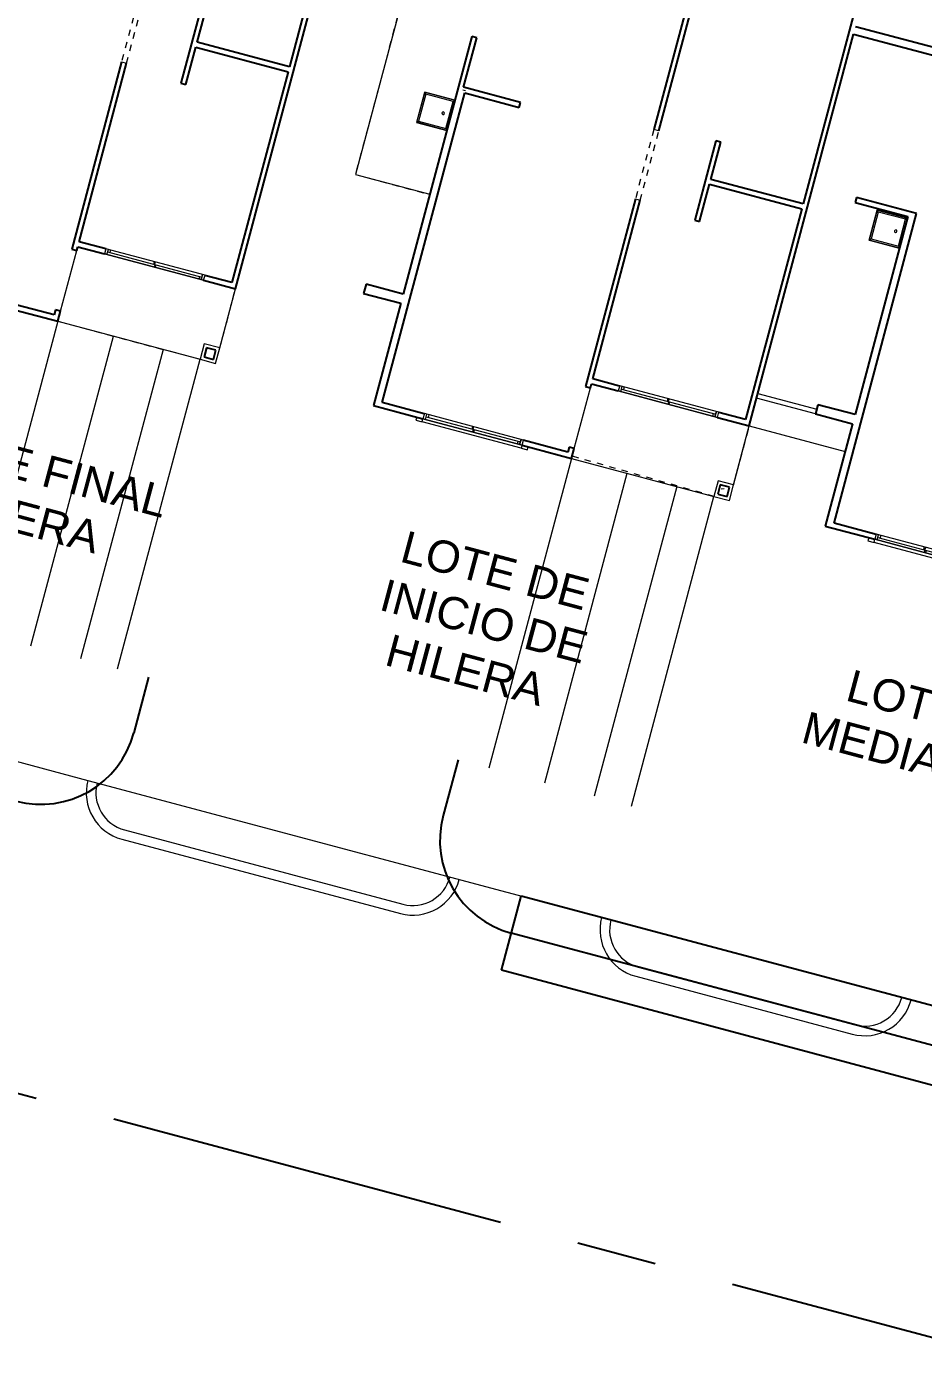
# Model space of a CAD drawing. Header units: metres. Extents: x 689715 to 690980, y 1005284 to 1006835.
# Drawn here: x 690704.75 to 690718.75, y 1005614.81 to 1005635.65 of the extents above; entities that cross this region are included whole.
import ezdxf

# ---------------------------------------------------------------- set-up
doc = ezdxf.new("R2010")
doc.units = ezdxf.units.M
for name, pattern in [('CENTER', [2, 1.25, -0.25, 0.25, -0.25]), ('Dash', [0.006, 0.003, -0.003]), ('Overhead', [0.00396875, 0.00238125, -0.0015875])]:
    doc.linetypes.add(name, pattern=pattern)
for name, color, linetype, lineweight in [('A-AREA', 250, 'Dash', 9), ('A-COLS', 52, 'Continuous', 9), ('A-DETL-GENF', 92, 'Continuous', 9), ('A-DETL-MEDM', 33, 'Continuous', 18), ('A-FLOR', 250, 'Continuous', 9), ('A-GENM', 13, 'Continuous', 9), ('A-GLAZ', 151, 'Continuous', 9), ('A-WALL', 250, 'Continuous', 9), ('G-ANNO-TEXT', 2, 'Continuous', 9), ('P-SANR-FIXT', 250, 'Continuous', 9), ('Q-CASE', 31, 'Continuous', 9), ('X1$0$A-FLOR', 250, 'Continuous', 9)]:
    doc.layers.add(name, color=color, linetype=linetype, lineweight=lineweight)
for name, color, linetype in [('A-BLDG', 7, 'Continuous'), ('C-CALLE-ACERA', 8, 'Continuous'), ('CALLES-CENTRO', 2, 'CENTER')]:
    doc.layers.add(name, color=color, linetype=linetype)
doc.styles.add('ARIAL', font='arial.ttf')
doc.styles.add('Arial_B', font='', dxfattribs={"width": 0.8, "height": 0.5})
doc.styles.get('Arial_B').set_extended_font_data('Arial', bold=True)

# ---------------------------------------------------------------- blocks, each defined once
blk = doc.blocks.new('Window-Sliding - VENTANA DE 1_60 X 1_20-675561-PLANO CLAVE')
at = {"layer": 'A-GLAZ'}
for p, q in [((0.8003658304546725, 0.03999999999999999), (-0.7996341695453272, 0.03999999999999999)), ((-0.7996341695453272, 0.03999999999999999), (-0.7996341695453272, -0.04254999999902379)), ((-0.7996341695453272, 0.04000000000097636), (0.8003658304546725, 0.04000000000097636)), ((-0.7615341697799087, -0.04254999999902379), (-0.7615341697799087, 0.04000000000097636)), ((-0.7615341697799087, 0.04000000000097636), (-0.7615341697799087, -0.04254999999902379)), ((-0.7266091695452884, 0.04000000000097636), (-0.7266091695452884, -0.001274999999028649)), ((-0.02185916954532734, 0.04000000000097636), (-0.02185916954532734, -0.001274999999028649)), ((0.000365830454672653, -0.001274999999028649), (0.000365830454672653, 0.04000000000097636)), ((0.7622658304671645, 0.04000000000097636), (0.7622658304671645, -0.04254999999902379)), ((0.8003658304546725, -0.04254999999902379), (0.8003658304546725, 0.03999999999999999)), ((-0.7996341695453272, -0.04254999999902379), (0.8003658304546725, -0.04254999999902379)), ((-0.7996341695453272, -0.04254999999902379), (0.8003658304546725, -0.04254999999902379)), ((-0.7996341692992297, -0.04254999999902379), (0.8003658304556447, -0.04254999999902379)), ((0.7622658304671645, -0.001274999999028649), (-0.7615341697799086, -0.001274999999028649)), ((0.000365830454672653, -0.001274999999028649), (0.000365830454672653, -0.04254999999902379)), ((0.02259083045467268, -0.04254999999902379), (0.02259083045467268, -0.001274999999028649)), ((0.7273408304547152, -0.04254999999902379), (0.7273408304547152, -0.001274999999028649))]:
    blk.add_line(p, q, dxfattribs=at)
blk = doc.blocks.new('M_MOLDURA SENCILLA PARA VENTANAS - Type 3-V2-PLANO CLAVE')
at = {"layer": 'A-GENM', "lineweight": 18}
for p, q in [((-0.675000000000009, 0.09000000000000012), (-0.7750000000000079, 0.09000000000000012)), ((-0.7750000000000079, 0.09000000000000012), (-0.7750000000000079, 0.04000000000000011)), ((-0.7750000000000079, 0.04000000000000011), (-0.675000000000009, 0.04000000000000011)), ((-0.675000000000009, 0.04000000000000011), (-0.675000000000009, 0.09000000000000012)), ((1.024999999999992, 0.09000000000000012), (0.9249999999999912, 0.09000000000000012)), ((0.9249999999999912, 0.09000000000000012), (0.9249999999999912, 0.04000000000000011)), ((0.926750023263787, 0.04000000000000011), (1.024999999999992, 0.04000000000000011)), ((1.024999999999992, 0.04000000000000011), (1.024999999999992, 0.09000000000000012))]:
    blk.add_line(p, q, dxfattribs=at)
at = {"layer": 'A-GENM'}
blk.add_line((-0.675000000000008, 0.09000000000000001), (0.924999999999992, 0.09000000000000001), dxfattribs=at)
blk = doc.blocks.new('Sink - Utility - 455 mmx455 mm-688411-PLANO CLAVE')
at = {"layer": 'P-SANR-FIXT'}
for p, q in [((0.494128402543429, 0.2444437499999881), (0.006527169486172977, 0.2444437499999881)), ((0.006527169486180016, 0.2436499999999884), (0.4933346525434293, 0.2436499999999884)), ((0.02936875000000625, 0.2174562499999934), (0.006527169486180016, 0.2436499999999884)), ((0.02936875000000625, 0.2174562499999934), (0.02936875000000625, -0.2174562500000077)), ((0.4706312500000136, 0.2174562499999934), (0.02936875000000625, 0.2174562499999934)), ((0.4933346525434293, 0.2436499999999884), (0.4706312500000136, 0.2174562499999934)), ((0.4706312500000136, -0.2174562500000076), (0.4706312500000136, 0.2174562499999934)), ((0.4933346525434293, 0.2436499999999884), (0.4933346525434293, -0.2436500000000057)), ((0.4941284025434291, -0.2444437500000057), (0.4941284025434291, 0.2444437499999881)), ((0.02936875000000625, -0.2174562500000077), (0.006527169486180016, -0.2436500000000057)), ((0.4933346525434293, -0.2436500000000057), (0.006527169486180016, -0.2436500000000057)), ((0.006527169486171747, -0.2444437500000056), (0.4941284025434291, -0.2444437500000056)), ((0.02936875000000625, -0.2174562500000077), (0.4706312500000136, -0.2174562500000077)), ((0.4706312500000136, -0.2174562500000076), (0.4933346525434293, -0.2436500000000057))]:
    blk.add_line(p, q, dxfattribs=at)
for centre, radius, start, end in [((0.1301750000000063, -9.71852056014801e-15), 0.02000000000000002, 90.00000000000084, 269.9999999999999), ((0.1301750000000063, -9.718520560148014e-15), 0.01999999999999999, 89.99999999999997, 269.9999999999994), ((0.1301750000000063, -9.71852056014801e-15), 0.02, 269.9999999999999, 89.99999999999962), ((0.1301750000000063, -9.718520560148014e-15), 0.01999999999999999, 269.9999999999994, 89.9999999999993)]:
    blk.add_arc(centre, radius, start, end, dxfattribs=at)
blk = doc.blocks.new('FRESNO B')
at = {"layer": 'A-FLOR', "color": 141}
for p, q in [((-1.953992523340276e-13, 6.730000000000018), (0.9499999999999424, 6.730000000000004)), ((0.9499999999999424, 6.65000000000002), (-7.460698725481052e-14, 6.65000000000002)), ((-8.881784197001252e-14, 5.249999999999986), (-8.881784197001252e-14, 6.204096295797726)), ((-7.460698725481052e-14, 6.204096295797697), (1.549999999999887, 6.204096295797697))]:
    blk.add_line(p, q, dxfattribs=at)
at = {"layer": 'A-WALL', "color": 141, "lineweight": 25}
for p, q in [((1.549999999999894, 12.65000000000002), (-6.750155989720952e-14, 12.65000000000002)), ((-7.460698725481052e-14, 6.204096295797697), (-6.750155989720952e-14, 12.53000000000002)), ((-6.750155989720952e-14, 12.53000000000002), (3.769999999999921, 12.53000000000002)), ((1.669999999999892, 10.08000000000003), (0.6999999999999922, 10.08000000000003)), ((0.6999999999999922, 10.08000000000003), (0.6999999999999922, 10.00000000000003)), ((1.669999999999892, 5.080000000000027), (1.669999999999892, 10.08000000000003)), ((0.6999999999999922, 10.00000000000003), (1.549999999999894, 10.00000000000003)), ((1.549999999999894, 10.00000000000003), (1.549999999999887, 6.800000000000026)), ((1.549999999999887, 6.800000000000026), (0.9499999999999424, 6.800000000000026)), ((0.9499999999999424, 6.800000000000026), (0.9499999999999424, 6.65000000000002)), ((0.9499999999999424, 6.65000000000002), (1.549999999999887, 6.65000000000002)), ((1.549999999999887, 6.65000000000002), (1.549999999999887, 5.000000000000014)), ((2.349999999999884, 5.080000000000027), (1.669999999999892, 5.080000000000027)), ((1.549999999999887, 5.000000000000014), (2.349999999999884, 5.000000000000014))]:
    blk.add_line(p, q, dxfattribs=at)
at = {"layer": 'X1$0$A-FLOR', "color": 141}
for p, q in [((0.4999999999998082, -1.800000000000168), (7.79999999999988, -1.800000000000182)), ((0.4999999999998046, -2.40000000000002), (3.999999999999904, -2.400000000000034)), ((0.4999999999998046, -2.550000000000026), (3.999999999999904, -2.550000000000026))]:
    blk.add_line(p, q, dxfattribs=at)
for radius in [0.75, 0.6]:
    blk.add_arc((3.999999999999904, -1.800000000000026), radius, 270, 0, dxfattribs=at)
at = {"layer": 'A-GENM', "color": 141, "rotation": 180}
blk.add_blockref('M_MOLDURA SENCILLA PARA VENTANAS - Type 3-V2-PLANO CLAVE', (3.27675002326367, 5.04000000000002), dxfattribs=at)
at = {"layer": 'A-GLAZ', "color": 141, "rotation": 180}
blk.add_blockref('Window-Sliding - VENTANA DE 1_60 X 1_20-675561-PLANO CLAVE', (3.150365830454557, 5.04000000000002), dxfattribs=at)
at = {"layer": 'P-SANR-FIXT', "color": 141, "rotation": 180}
blk.add_blockref('Sink - Utility - 455 mmx455 mm-688411-PLANO CLAVE', (1.556527169486078, 9.730000000000032), dxfattribs=at)
at = {"layer": 'G-ANNO-TEXT', "color": 141, "char_height": 0.5, "attachment_point": 1, "style": 'ARIAL'}
for s, insert, width in [('LOTE DE ', (2.534416308166673, 2.953583899203593), 3.142615), ('MEDIANERO', (2.031707974833342, 2.143297440870256), 4.168774999999999)]:
    blk.add_mtext(s, dxfattribs=dict(at, insert=insert, width=width))
blk = doc.blocks.new('M_MOLDURA SENCILLA PARA VENTANAS - Type 3-V10-PLANO CLAVE')
at = {"layer": 'A-GENM', "lineweight": 18}
for p, q in [((-0.6750000000000111, 0.09000000000000012), (-0.7750000000000058, 0.09000000000000012)), ((-0.7750000000000058, 0.09000000000000012), (-0.7750000000000058, 0.04000000000000011)), ((-0.7750000000000058, 0.04000000000000011), (-0.6750000000000111, 0.04000000000000011)), ((-0.6750000000000111, 0.04000000000000011), (-0.6750000000000111, 0.09000000000000012)), ((1.024999999999992, 0.09000000000000012), (0.9249999999999889, 0.09000000000000012)), ((0.9249999999999889, 0.09000000000000012), (0.9249999999999889, 0.04000000000000011)), ((0.9249999999999889, 0.04000000000000011), (1.024999999999992, 0.04000000000000011)), ((1.024999999999992, 0.04000000000000011), (1.024999999999992, 0.09000000000000012))]:
    blk.add_line(p, q, dxfattribs=at)
at = {"layer": 'A-GENM'}
blk.add_line((-0.675000000000008, 0.09000000000000001), (0.924999999999992, 0.09000000000000001), dxfattribs=at)
blk = doc.blocks.new('M_Opening-Door - 0915 x 2134mm-891380-PLANO CLAVE')
at = {"layer": 'A-DETL-GENF', "linetype": 'Overhead'}
for p, q in [((0.5518113432835852, 0.04000000000000224), (-0.5681886567164147, 0.04000000000000224)), ((-0.5681886567164147, -0.03999999999999618), (0.5518113432835852, -0.03999999999999618))]:
    blk.add_line(p, q, dxfattribs=at)
at = {"layer": 'A-DETL-MEDM'}
for p, q in [((-0.5681886567164147, 0.04000000000000224), (-0.5681886567164147, -0.03999999999999618)), ((0.551811343283585, -0.03999999999999618), (0.551811343283585, 0.04000000000000224))]:
    blk.add_line(p, q, dxfattribs=at)
blk = doc.blocks.new('M_Rectangular Column - 25X25-664251-PLANO CLAVE')
at = {"layer": 'A-COLS'}
for p, q in [((0.1250000000000005, 0.1250000000000036), (-0.1249999999999997, 0.1250000000000036)), ((-0.1249999999999997, 0.1250000000000036), (-0.1249999999999997, -0.1249999999999954)), ((0.1250000000000005, -0.1249999999999954), (0.1250000000000005, 0.1250000000000036)), ((-0.1249999999999997, -0.1249999999999954), (0.1250000000000005, -0.1249999999999954))]:
    blk.add_line(p, q, dxfattribs=at)
blk = doc.blocks.new('FRESNO A')
at = {"layer": 'A-COLS'}
h = blk.add_hatch(dxfattribs=at)
h.set_pattern_fill('FP_2', color=141, style=0, pattern_type=2)
h.set_pattern_definition([(49.99999999999999, (-60.87647028818293, 7.224945734754492), (0.4556770199074901, -0.04034170953528002), [0.048, -0.524]), (355, (-60.87647028818293, 7.224945734754492), (-0.08772022844793115, 0.4774622095213848), [0.038, -0.419]), (100.451, (-60.83847028818293, 7.221945734754492), (0.3676563626281205, 0.4379563894031687), [0.04, -0.445]), (46.184, (-60.87647028818293, 7.351945734754494), (0.6776120746636465, -0.1055219231725278), [0.071, -0.7859999999999999]), (96.63599999999998, (-60.82047028818293, 7.342945734754494), (0.5934750727977501, 0.618727999986832), [0.06099999999999998, -0.6679999999999996]), (351.184, (-60.87647028818293, 7.351945734754494), (0.5937771062446777, 0.6183015025856697), [0.057, -0.629]), (21, (-60.81347028818293, 7.319945734754491), (0.3789860528217545, -0.256200257155582), [0.048, -0.524]), (326, (-60.81347028818293, 7.319945734754491), (0.1547564319647091, 0.4601254685034858), [0.038, -0.419]), (71.45100000000001, (-60.78147028818293, 7.29894573475449), (0.5338849710407494, 0.2048019474927379), [0.04, -0.445]), (37.50000000000001, (-60.87647028818293, 7.224945734754492), (0.007874588010895286, 0.2114993873836487), [0.008, -0.406, 0.008, -0.417, -0.421]), (37.50000000000001, (-60.87647028818293, 7.224945734754492), (0.007874588010895286, 0.2114993873836487), [-0.8390000000000001, 0.008, -0.412]), (7.499999999999999, (-60.87647028818293, 7.224945734754492), (0.1666766369180628, 0.2509021695914251), [0.008, -0.234, 0.008, -0.396, -0.16]), (7.499999999999999, (-60.87647028818293, 7.224945734754492), (0.1666766369180628, 0.2509021695914251), [-0.647, 0.008, -0.152]), (327.5, (-61.01847028818293, 7.224945734754492), (0.3392980184879484, -0.01458953906577559), [0.008, -0.15, 0.008, -0.487, -0.657]), (327.5, (-61.01847028818293, 7.224945734754492), (0.3392980184879484, -0.01458953906577559), [-0.654, 0.008, -0.649]), (317.5, (-61.08147028818293, 7.224945734754492), (0.3702240791281796, 0.06358562128100498), [0.008, -0.198, 0.008, -0.321, -0.467]), (317.5, (-61.08147028818293, 7.224945734754492), (0.3702240791281796, 0.06358562128100498), [-0.535, 0.008, -0.458])])
h.paths.add_polyline_path([(7.100000000000065, 5.050000000000033), (7.250000000000085, 5.050000000000033), (7.250000000000085, 5.200000000000031), (7.100000000000065, 5.200000000000031), (7.100000000000065, 5.05739130434803)], flags=0)
at = {"layer": 'A-AREA', "color": 141}
for p, q in [((0.3499999999999375, 12.3600000000001), (0.3499999999999233, 8.410000000000096)), ((0.3499999999999233, 8.410000000000096), (1.549999999999855, 8.410000000000089)), ((7.299999999999997, 5.250000000000036), (7.299999999999997, 6.204096295797761)), ((4.749999999999915, 5.039382239382341), (7.049999999999997, 5.003861003861097))]:
    blk.add_line(p, q, dxfattribs=at)
at = {"layer": 'A-COLS', "color": 141, "lineweight": 25}
for p, q in [((7.25, 5.200000000000038), (7.099999999999994, 5.200000000000038)), ((7.099999999999994, 5.200000000000038), (7.099999999999994, 5.050000000000033)), ((7.099999999999994, 5.050000000000033), (7.25, 5.050000000000033)), ((7.25, 5.050000000000033), (7.25, 5.200000000000038))]:
    blk.add_line(p, q, dxfattribs=at)
at = {"layer": 'A-FLOR', "color": 141}
for p, q in [((0.3499999999999375, 12.36000000000009), (0.3499999999999375, 8.410000000000096)), ((0.3499999999999375, 8.410000000000096), (1.549999999999912, 8.410000000000096)), ((4.749999999999915, 5.160048147898884), (4.749999999999915, 6.140048147898938)), ((7.299999999999898, 5.250000000000036), (7.299999999999898, 6.204096295797775)), ((4.749999999999915, 5.000000000000099), (7.049999999999997, 5.000000000000099))]:
    blk.add_line(p, q, dxfattribs=at)
at = {"layer": 'A-WALL', "color": 141, "lineweight": 25}
for p, q in [((4.66999999999986, 13.25000000000011), (4.66999999999986, 10.28681119365349)), ((4.749999999999858, 10.28681119365349), (4.749999999999858, 13.17000000000011)), ((7.219999999999914, 13.17000000000009), (7.219999999999914, 9.766811193653474)), ((8.849814697676877, 12.65000000000015), (7.299999999999912, 12.65000000000015)), ((7.299999999999912, 6.204096295797761), (7.299999999999912, 12.53000000000015)), ((1.549999999999855, 10.96000000000008), (1.549999999999855, 6.800000000000097)), ((1.629999999999868, 10.96000000000008), (1.549999999999855, 10.96000000000008)), ((1.629999999999853, 10.16000000000008), (1.629999999999868, 10.96000000000008)), ((5.729999999999933, 10.36681119365348), (5.649999999999892, 10.36681119365349)), ((5.649999999999892, 10.36681119365349), (5.649999999999935, 9.086811193653489)), ((5.729999999999933, 9.766811193653481), (5.729999999999933, 10.36681119365348)), ((2.549999999999855, 10.16000000000007), (1.629999999999868, 10.16000000000008)), ((1.66999999999986, 10.08000000000008), (2.549999999999855, 10.08000000000008)), ((1.66999999999986, 5.080000000000098), (1.66999999999986, 10.08000000000008)), ((2.549999999999855, 10.08000000000008), (2.549999999999855, 10.16000000000007)), ((7.219999999999914, 9.766811193653474), (5.729999999999933, 9.766811193653481)), ((5.729999999999933, 9.086811193653489), (5.729999999999933, 9.686811193653476)), ((5.729999999999933, 9.686811193653476), (7.219999999999914, 9.686811193653476)), ((7.219999999999914, 9.686811193653476), (7.219999999999914, 6.28409629579776)), ((4.669999999999916, 9.166811193653494), (4.669999999999916, 6.140048147898931)), ((4.749999999999915, 6.284096295797767), (4.749999999999915, 9.166811193653494)), ((5.649999999999935, 9.086811193653489), (5.729999999999933, 9.086811193653489)), ((1.549999999999855, 6.800000000000097), (0.9499999999998607, 6.800000000000104)), ((0.9499999999998607, 6.800000000000104), (0.9499999999998607, 6.650000000000098)), ((0.9499999999998607, 6.650000000000098), (1.549999999999855, 6.650000000000098)), ((1.549999999999855, 6.650000000000098), (1.549999999999855, 5.000000000000099)), ((5.184999999999917, 6.284096295797767), (4.749999999999915, 6.284096295797767)), ((7.219999999999914, 6.28409629579776), (6.784999999999926, 6.28409629579776)), ((4.669999999999916, 6.140048147898931), (4.749999999999915, 6.140048147898931)), ((4.749999999999915, 6.204096295797761), (5.184999999999917, 6.204096295797761)), ((4.749999999999915, 6.140048147898931), (4.749999999999915, 6.204096295797768)), ((6.784999999999926, 6.204096295797761), (7.299999999999912, 6.204096295797761)), ((2.349999999999866, 5.080000000000098), (1.66999999999986, 5.080000000000098)), ((4.669999999999916, 5.080000000000098), (3.949999999999861, 5.080000000000098)), ((4.669999999999916, 5.160048147898941), (4.669999999999916, 5.080000000000098)), ((4.749999999999915, 5.160048147898941), (4.669999999999916, 5.160048147898941)), ((4.749999999999915, 5.000000000000099), (4.749999999999915, 5.160048147898941)), ((1.549999999999855, 5.000000000000099), (2.349999999999866, 5.000000000000099)), ((3.949999999999861, 5.000000000000099), (4.749999999999915, 5.000000000000099))]:
    blk.add_line(p, q, dxfattribs=at)
at = {"layer": 'A-WALL', "color": 141}
blk.add_line((1.629999999999868, 10.12000000000008), (1.669999999999874, 10.12000000000008), dxfattribs=at)
at = {"layer": 'X1$0$A-FLOR', "color": 141}
for p, q in [((4.749999999999901, 5.000000000000007), (4.749999999999901, -2.131628207280301e-14)), ((5.649999999999892, -2.131628207280301e-14), (5.649999999999892, 5.000000000000007)), ((6.449999999999989, 5.000000000000014), (6.449999999999989, -7.105427357601002e-15)), ((7.049999999999983, -7.105427357601002e-15), (7.049999999999983, 5.000000000000014)), ((-1.250000000000242, -1.800000000000004), (7.800000000000026, -1.800000000000011)), ((-0.5000000000002416, -2.40000000000002), (3.999999999999943, -2.400000000000013)), ((-0.5000000000002416, -2.550000000000018), (3.999999999999943, -2.550000000000011))]:
    blk.add_line(p, q, dxfattribs=at)
for centre, radius, start, end in [((3.999999999999943, -1.800000000000061), 0.75, 270, 0), ((3.999999999999943, -1.800000000000061), 0.6, 270, 0), ((7.800000000000026, -1.800000000000075), 0.75, 180, 270), ((7.800000000000026, -1.800000000000075), 0.6, 180, 270)]:
    blk.add_arc(centre, radius, start, end, dxfattribs=at)
at = {"layer": 'A-COLS', "color": 141}
blk.add_blockref('M_Rectangular Column - 25X25-664251-PLANO CLAVE', (7.174999999999997, 5.125000000000028), dxfattribs=at)
at = {"layer": 'A-GENM', "color": 141}
for name, p, rotation in [('M_Opening-Door - 0915 x 2134mm-891380-PLANO CLAVE', (4.709999999999923, 9.718622536937076), 269.9999999999999), ('M_MOLDURA SENCILLA PARA VENTANAS - Type 3-V10-PLANO CLAVE', (3.274999999999849, 5.040000000000099), 180)]:
    blk.add_blockref(name, p, dxfattribs=dict(at, rotation=rotation))
at = {"layer": 'A-GLAZ', "color": 141, "rotation": 180}
for p in [(5.985365830454597, 6.24409629579776), (3.150365830454533, 5.040000000000099)]:
    blk.add_blockref('Window-Sliding - VENTANA DE 1_60 X 1_20-675561-PLANO CLAVE', p, dxfattribs=at)
at = {"layer": 'P-SANR-FIXT', "color": 141, "rotation": 180}
blk.add_blockref('Sink - Utility - 455 mmx455 mm-688411-PLANO CLAVE', (1.556527169486046, 9.686350000000076), dxfattribs=at)
at = {"layer": 'G-ANNO-TEXT', "color": 141, "char_height": 0.5, "attachment_point": 1, "style": 'ARIAL'}
for s, insert, width in [('LOTE DE ', (2.55483552264559, 3.253583899203583), 3.142615), ('INICIO DE ', (2.435773022645591, 2.443297440870246), 3.447256249999999), ('HILERA', (2.740043855978925, 1.633010982536909), 2.501265)]:
    blk.add_mtext(s, dxfattribs=dict(at, insert=insert, width=width))
blk = doc.blocks.new('Window-Sliding - VENTANA DE 1_60 X 1_20-V1-PLANO CLAVE')
at = {"layer": 'A-GLAZ'}
for p, q in [((0.8003658304546725, 0.03999999999999999), (-0.7996341695453272, 0.03999999999999999)), ((-0.7996341695453272, 0.03999999999999999), (-0.7996341695453272, -0.0400000000000174)), ((-0.7996341695453272, 0.04000000000097636), (0.8003658304546725, 0.04000000000097636)), ((-0.7615341697799087, -0.04000000000001742), (-0.7615341697799087, 0.04000000000097636)), ((-0.7615341697799087, 0.04000000000097636), (-0.7615341697799087, -0.04000000000001743)), ((-0.7266091695452884, 0.04000000000097636), (-0.7266091695452884, -0.001274999999028649)), ((-0.02185916954532734, 0.04000000000097636), (-0.02185916954532734, -0.001274999999028649)), ((0.000365830454672653, -0.001274999999028649), (0.000365830454672653, 0.04000000000097636)), ((0.7622658304671645, 0.04000000000097636), (0.7622658304671645, -0.0400000000000134)), ((0.8003658304546725, -0.04000000000001214), (0.8003658304546725, 0.03999999999999999)), ((-0.7996341695453272, -0.04254999999902379), (0.8003658304546725, -0.04254999999902379)), ((-0.7996341695453272, -0.04254999999902379), (0.8003658304546725, -0.04254999999902379)), ((-0.7996341692992297, -0.04254999999902379), (0.8003658304556447, -0.04254999999902379)), ((0.7622658304671645, -0.001274999999028649), (-0.7615341697799086, -0.001274999999028649)), ((0.000365830454672653, -0.001274999999028649), (0.000365830454672653, -0.04000000000001475)), ((0.02259083045467268, -0.04000000000001475), (0.02259083045467268, -0.001274999999028649)), ((0.7273408304547152, -0.04000000000001343), (0.7273408304547152, -0.001274999999028649))]:
    blk.add_line(p, q, dxfattribs=at)
blk = doc.blocks.new('M_MOLDURA SENCILLA PARA VENTANAS - Type 3-V3-PLANO CLAVE')
at = {"layer": 'A-GENM', "lineweight": 18}
for p, q in [((-0.6750000000000111, 0.09000000000000012), (-0.7750000000000058, 0.09000000000000012)), ((-0.7750000000000058, 0.09000000000000012), (-0.7750000000000058, 0.04000000000000011)), ((-0.7750000000000058, 0.04000000000000011), (-0.6750000000000111, 0.04000000000000011)), ((-0.6750000000000111, 0.04000000000000011), (-0.6750000000000111, 0.09000000000000012)), ((1.024999999999992, 0.09000000000000012), (0.9249999999999889, 0.09000000000000012)), ((0.9249999999999889, 0.09000000000000012), (0.9249999999999889, 0.04000000000000011)), ((0.9267500232635781, 0.04000000000000011), (1.024999999999992, 0.04000000000000011)), ((1.024999999999992, 0.04000000000000011), (1.024999999999992, 0.09000000000000012))]:
    blk.add_line(p, q, dxfattribs=at)
at = {"layer": 'A-GENM'}
blk.add_line((-0.675000000000008, 0.09000000000000001), (0.924999999999992, 0.09000000000000001), dxfattribs=at)
blk = doc.blocks.new('M_Opening-Door - 1_12 x 2_21 mm-891659-PLANO CLAVE')
at = {"layer": 'A-DETL-GENF', "linetype": 'Overhead'}
for p, q in [((0.5518113432835852, 0.04000000000000224), (-0.5681886567164147, 0.04000000000000224)), ((-0.5681886567164147, -0.03999999999999618), (0.5518113432835852, -0.03999999999999618))]:
    blk.add_line(p, q, dxfattribs=at)
at = {"layer": 'A-DETL-MEDM'}
for p, q in [((-0.5681886567164147, 0.04000000000000224), (-0.5681886567164147, -0.03999999999999618)), ((0.551811343283585, -0.03999999999999618), (0.551811343283585, 0.04000000000000224))]:
    blk.add_line(p, q, dxfattribs=at)
blk = doc.blocks.new('M_PONTUS45_2017 - M_PONTUS45_2017-883207-PLANO CLAVE')
at = {"layer": 'A-GENM'}
for p, q in [((0.2279999999999978, 0.5280000000000005), (-0.2280000000000022, 0.5280000000000005)), ((-0.2280000000000022, 0.5280000000000005), (-0.2280000000000022, 0.07500000000000001)), ((-0.1359999999999999, 0.167995535799878), (-0.1359999999999999, 0.4948549201694228)), ((-0.1359999999999994, 0.4948549201694216), (0.1930000000000005, 0.4948549201694216)), ((0.1930000000000005, 0.4948549201694228), (0.1930000000000005, 0.167995535799878)), ((0.1930000000000005, 0.167995535799878), (-0.1359999999999999, 0.167995535799878))]:
    blk.add_line(p, q, dxfattribs=at)
at = {"layer": 'P-SANR-FIXT'}
for p, q in [((0.01334027428635848, 0.2253312500000225), (0.0133402742863582, 0.1390111950436073)), ((0.04366380000000099, 0.2253312500000224), (0.01334027428635848, 0.2253312500000225)), ((0.0436638000000007, 0.1392898136295784), (0.04366380000000099, 0.2253312500000224)), ((0.0221499999999993, 0.1999312500000069), (0.02214999999999903, 0.143680550901422)), ((0.03484999999999897, 0.1999312500000069), (0.0221499999999993, 0.1999312500000069)), ((0.03484999999999869, 0.1436805509014218), (0.03484999999999897, 0.1999312500000069))]:
    blk.add_line(p, q, dxfattribs=at)
for centre, radius, start, end in [((0.02850000000000183, 0.3600363776654815), 0.02717799999999874, 359.9999999999991, 179.9999999999995), ((0.02850000000000183, 0.3600363776654815), 0.02717799999999875, 179.9999999999999, 359.9999999999992), ((0.02850000000000062, 0.1150000000000157), 0.02937509999996869, 359.9999999999992, 179.9999999999995), ((0.02850000000000062, 0.1150000000000157), 0.0293750999999687, 179.9999999999998, 359.9999999999993), ((0.02850000000000262, 0.1149999999999975), 0.02937509999998626, 77.51585301925981, 102.4841469807401)]:
    blk.add_arc(centre, radius, start, end, dxfattribs=at)
blk = doc.blocks.new('M_Base Cabinet-Double Door Sink Unit - 105-535934-PLANO CLAVE')
at = {"layer": 'Q-CASE', "linetype": 'Dash'}
for p, q in [((-0.4812622950819733, -6.767919558114955e-17), (-0.4812622950819733, -0.5799999999999997)), ((0.5187377049180263, -0.5799999999999997), (0.5187377049180263, -6.767919558114955e-17)), ((-0.4812622950819733, -0.5799999999999997), (0.5187377049180263, -0.5799999999999997))]:
    blk.add_line(p, q, dxfattribs=at)
blk = doc.blocks.new('Counter Top w Sink Hole - 600mm Depth-V16-PLANO CLAVE')
at = {"layer": 'Q-CASE'}
for p, q in [((-1.200462295081971, 0), (-1.200462295081971, -0.5999999999999998)), ((-0.1504622950819716, -0.5999999999999998), (-0.1504622950819716, 0)), ((-1.200462295081969, -0.01904999999999946), (-1.175462295081984, -0.01904999999999946)), ((-0.175462295081975, -0.01904999999999946), (-0.1504622950819689, -0.01904999999999946)), ((-1.200462295081971, -0.5999999999999998), (-0.1504622950819716, -0.5999999999999998))]:
    blk.add_line(p, q, dxfattribs=at)
blk = doc.blocks.new('Fregadero de cocina - Isla - 510 x 450 mm-V14-PLANO CLAVE')
at = {"layer": 'P-SANR-FIXT'}
for p, q in [((-0.2393107594349382, 0.2273454011136385), (-0.2393107594349382, -0.22265459888635)), ((0.2706892405650619, 0.2273454011136385), (-0.2393107594349382, 0.2273454011136385)), ((0.2706892405650619, -0.22265459888635), (0.2706892405650619, 0.2273454011136386)), ((-0.2012107594349317, 0.06224540111364279), (-0.2012107594349317, -0.1337545988863613)), ((0.002989240565061231, 0.1130454011136345), (-0.1504107594349398, 0.1130454011136345)), ((0.00298924056506123, 0.1701954011136374), (0.00298924056506123, 0.05314540111363695)), ((0.0283892405650612, 0.1701954011136374), (0.0283892405650612, 0.05314540111363695)), ((0.1817892405650552, 0.1130454011136363), (0.02838924056506121, 0.1130454011136363)), ((0.2325892405650642, -0.1337545988863628), (0.2325892405650642, 0.06224540111362735)), ((-0.1504107594349319, -0.1845545988863609), (0.1817892405650662, -0.1845545988863609)), ((-0.2393107594349382, -0.22265459888635), (0.2706892405650619, -0.22265459888635))]:
    blk.add_line(p, q, dxfattribs=at)
for centre, radius, start, end in [((-0.1504107594349399, 0.06224540111364263), 0.05079999999999229, 89.99999999999994, 180), ((-0.08591075943493846, 0.1671166075596429), 0.0254000000000002, 359.9999999999996, 179.9999999999998), ((-0.08591075943493846, 0.1671166075596429), 0.02540000000000019, 180.0000000000001, 3.562221243239139e-13), ((0.01568924056506129, -5.66033779171555e-17), 0.02539999999999978, 359.9999999999996, 179.9999999999998), ((0.01568924056506129, -5.586524424723636e-17), 0.02539999999999978, 180.0000000000001, 3.053332494204976e-13), ((0.01568924056506121, 0.1701954011136374), 0.0127, 359.9999999999996, 179.9999999999999), ((0.01568924056506121, 0.05314540111363695), 0.01269999999999997, 180, 5.088887490341627e-14), ((0.1172892405650611, 0.172313332320954), 0.02540000000000013, 359.9999999999996, 179.9999999999998), ((0.1172892405650611, 0.172313332320954), 0.02540000000000013, 180.0000000000001, 3.562221243239139e-13), ((0.1817892405650552, 0.06224540111362734), 0.05080000000000862, 359.9999999999996, 90.00000000000006), ((-0.150410759434932, -0.1337545988863612), 0.05079999999999975, 179.9999999999997, 269.9999999999994), ((0.1817892405650661, -0.1337545988863628), 0.05079999999999806, 269.9999999999996, 2.544443745170813e-14)]:
    blk.add_arc(centre, radius, start, end, dxfattribs=at)
blk = doc.blocks.new('Sink - Utility - 455 mmx455 mm-V19-PLANO CLAVE')
at = {"layer": 'P-SANR-FIXT'}
for p, q in [((0.494128402543429, 0.2444437499999881), (0.00652716948617961, 0.2444437499999881)), ((0.006527169486180016, 0.2436499999999884), (0.4933346525434293, 0.2436499999999884)), ((0.02740438758579385, 0.2197088970073281), (0.006527169486180016, 0.2436499999999884)), ((0.02936875000000625, 0.2174562499999934), (0.02936875000000625, -0.2174562500000077)), ((0.4706312500000136, 0.2174562499999934), (0.02936875000000625, 0.2174562499999934)), ((0.4933346525434293, 0.2436499999999884), (0.4706312500000136, 0.2174562499999934)), ((0.4706312500000136, -0.2174562500000076), (0.4706312500000136, 0.2174562499999934)), ((0.4933346525434293, 0.2436499999999884), (0.4933346525434293, -0.2436500000000057)), ((0.4941284025434291, -0.2444437500000057), (0.4941284025434291, 0.2444437499999881)), ((0.02936875000000625, -0.2174562500000077), (0.006527169486180016, -0.2436500000000057)), ((0.4933346525434293, -0.2436500000000057), (0.006527169486180016, -0.2436500000000057)), ((0.006527169486179691, -0.2444437500000056), (0.4941284025434291, -0.2444437500000056)), ((0.02936875000000625, -0.2174562500000077), (0.4706312500000136, -0.2174562500000077)), ((0.4706312500000136, -0.2174562500000076), (0.4933346525434293, -0.2436500000000057))]:
    blk.add_line(p, q, dxfattribs=at)
for centre, radius, start, end in [((0.1301750000000063, -9.71852056014801e-15), 0.02000000000000002, 90.00000000000084, 269.9999999999999), ((0.1301750000000063, -9.718520560148014e-15), 0.01999999999999999, 89.99999999999997, 269.9999999999994), ((0.1301750000000063, -9.71852056014801e-15), 0.02, 269.9999999999999, 89.99999999999962), ((0.1301750000000063, -9.718520560148014e-15), 0.01999999999999999, 269.9999999999994, 89.9999999999993)]:
    blk.add_arc(centre, radius, start, end, dxfattribs=at)
blk = doc.blocks.new('Asiento de WC con cisterna - Basado en muro _1_ - 700 x 370 mm-V23-PLANO CLAVE')
at = {"layer": 'P-SANR-FIXT'}
for p, q in [((0.08188709035935567, 0.5055635977873038), (0.09421954282716859, 0.493231145319493)), ((0.09421954282716859, 0.493231145319493), (0.1557804571728157, 0.493231145319493)), ((0.1557804571728157, 0.493231145319493), (0.1681124345074399, 0.5055631226541172)), ((-0.02187722138719559, 0.07499999999999994), (-0.02187722138719559, 0.08391989724035026)), ((-0.02187722138719559, 0.07499999999999994), (-0.02187722138719559, 0.08391989724035026)), ((0.2718772213871811, 0.0839198972403314), (0.2718772213871811, 0.07499999999999994)), ((0.2718772213871811, 0.0839198972403314), (0.2718772213871811, 0.07499999999999994))]:
    blk.add_line(p, q, dxfattribs=at)
for centre, radius, start, end in [((0.5000422088294059, 0.4631829594189233), 0.5583911110627031, 156.2031105431048, 204.6060293370741), ((0.5000422088294061, 0.4631829594189232), 0.5583911110627032, 156.2031105431045, 204.6455084719933), ((0.1263906931667725, 0.6279586832031133), 0.1500205755124663, 90.53114040896261, 156.2031105431063), ((0.1263906931667726, 0.627958683203113), 0.1500205755124664, 90.53114040896229, 156.2031105431058), ((0.2155035793955505, 0.5453808393940114), 0.2198801290422032, 135.6026374064219, 189.0939245400835), ((0.1167033178664538, 0.6421242949030073), 0.08160219203835921, 84.16452320228078, 135.6026374064211), ((0.1236093068331425, 0.6279586832032669), 0.1500205755124664, 23.79688945691986, 89.46885958470654), ((0.1236093068331423, 0.6279586832032668), 0.1500205755124665, 23.79688945691951, 89.46885958470611), ((0.1332966821335287, 0.6421242949030073), 0.08160219203835917, 44.39736259357652, 95.8354767977185), ((0.03449642060443201, 0.5453808393940114), 0.2198801290422031, 350.9060754599147, 44.3973625935772), ((-0.2500422088294234, 0.4631829594189235), 0.5583911110627031, 335.3544915280072, 23.79688945691954), ((-0.2500422088294235, 0.4631829594189235), 0.5583911110627032, 335.3939706629263, 23.79688945691991), ((0.1249965700011368, 0.5308938083802591), 0.1282210170177353, 189.0939245400833, 270.0015327010727), ((0.1172424294186785, 0.5409189368466328), 0.0499999999999988, 162.8135445182306, 225.0000000000047), ((0.1249996889637568, 0.5385196732527052), 0.05811982397823022, 17.18294614083706, 162.8135445182307), ((0.1250034299988457, 0.5308938083802591), 0.1282210170177353, 269.9984672994297, 317.5547232189022), ((0.1327570954481102, 0.5409184617134469), 0.05000000000000183, 314.9999999999996, 17.18294614083711), ((0.1250034299988457, 0.5308938083802591), 0.1282210170177355, 317.5547232189018, 350.9060754599144), ((0.0221904505495775, 0.1536969039532579), 0.08252751284111358, 113.1217691630648, 152.7085966280277), ((0.02219045054957754, 0.1536969039532579), 0.0825275128411136, 113.1217691630644, 152.12444461328), ((0.1249999999999927, -0.08708317119861808), 0.3443382231803591, 66.87823083693358, 113.121769163063), ((0.1249999999982369, -0.08708317119446829), 0.3443382231758532, 112.6568070909436, 113.1217691630658), ((0.0518305911706004, 0.3404140648905677), 0.007829715225314391, 1.272221872585407e-12, 180.0000000000004), ((0.0518305911706004, 0.3404140648905676), 0.007829715225314412, 179.9999999999999, 359.9999999999992), ((0.1997880414132113, 0.3404140648905682), 0.007829715225314409, 7.124442486478279e-13, 180.000000000004), ((0.1997880414132113, 0.3404140648905676), 0.007829715225314452, 179.9999999999995, 1.933777246329818e-12), ((0.1249999999989467, -0.08708317120110491), 0.3443382231830575, 66.87823083693642, 67.34319290905344), ((0.2278095494504263, 0.1536969039532501), 0.08252751284111375, 302.2744606383561, 66.87823083693543), ((0.2278095494504263, 0.1536969039532501), 0.08252751284111372, 302.2744606383558, 66.87823083693507), ((0.0221904505495775, 0.1536969039532579), 0.0825275128411137, 154.6563592292531, 237.7255393616297), ((0.02219045054957754, 0.1536969039532579), 0.08252751284111375, 154.6563592292528, 237.7255393616293), ((0.1256452486108077, 0.1862915561837395), 0.02088535773801652, 2.544443745170813e-14, 180), ((0.1256452486108077, 0.1862915561837395), 0.02088535773801541, 180, 5.088887490341627e-14)]:
    blk.add_arc(centre, radius, start, end, dxfattribs=at)
blk = doc.blocks.new('FRESNO C')
at = {"layer": 'A-AREA', "color": 141}
for p, q in [((7.300000000000068, 5.250000000000028), (7.300000000000068, 6.204096295797683)), ((4.749999999999972, 5.000000000000014), (7.050000000000239, 5.000000000000014))]:
    blk.add_line(p, q, dxfattribs=at)
at = {"layer": 'A-COLS', "color": 141, "lineweight": 25}
for p, q in [((7.300000000000068, 17.35000000000001), (7.150000000000063, 17.35000000000001)), ((7.150000000000063, 17.35000000000001), (7.150000000000063, 17.2)), ((7.300000000000068, 17.2), (7.300000000000068, 17.35000000000001)), ((7.150000000000063, 17.2), (7.300000000000068, 17.2)), ((7.250000000000242, 5.200000000000031), (7.10000000000025, 5.200000000000031)), ((7.10000000000025, 5.200000000000031), (7.10000000000025, 5.050000000000026)), ((7.10000000000025, 5.050000000000026), (7.250000000000242, 5.050000000000026)), ((7.250000000000242, 5.050000000000026), (7.250000000000242, 5.200000000000031))]:
    blk.add_line(p, q, dxfattribs=at)
at = {"layer": 'A-FLOR', "color": 141}
for p, q in [((7.150000000000063, 17.35000000000001), (4.749999999999915, 17.35000000000001)), ((7.300000000000068, 13.25000000000001), (7.300000000000068, 17.2)), ((4.749999999999915, 13.25000000000003), (4.749999999999915, 14.15000000000002)), ((-1.193711796076968e-12, 6.654096295797714), (0.9499999999999886, 6.654096295797714)), ((-1.193711796076968e-12, 6.208192591595392), (1.549999999998761, 6.208192591595392)), ((4.749999999999972, 5.162048147898872), (4.749999999999972, 6.142048147898862)), ((7.300000000000068, 5.250000000000028), (7.300000000000068, 6.204096295797683)), ((4.749999999999986, 5.000000000000028), (7.050000000000239, 5.000000000000028))]:
    blk.add_line(p, q, dxfattribs=at)
at = {"layer": 'A-WALL', "color": 141, "lineweight": 25}
for p, q in [((2.349999999999937, 17.35000000000001), (1.549999999999898, 17.34999999999991)), ((4.749999999999943, 17.35000000000001), (3.949999999999946, 17.35000000000001)), ((4.749999999999943, 14.15000000000002), (4.749999999999943, 17.35000000000001)), ((1.629999999999981, 17.27000000000001), (2.349999999999937, 17.27000000000001)), ((1.629999999999967, 13.95000000000002), (1.629999999999981, 17.27000000000001)), ((3.949999999999946, 17.27000000000001), (4.669999999999945, 17.27)), ((4.669999999999945, 17.27), (4.669999999999931, 14.15000000000002)), ((3.689999999999969, 14.55), (3.689999999999969, 13.95)), ((3.769999999999968, 14.55), (3.689999999999969, 14.55)), ((3.769999999999968, 13.87), (3.769999999999968, 14.55)), ((4.669999999999931, 14.15000000000002), (4.749999999999943, 14.15000000000002)), ((3.689999999999969, 13.95), (1.629999999999939, 13.95000000000002)), ((1.629999999999939, 12.68000000000002), (1.629999999999953, 13.87000000000002)), ((1.629999999999939, 13.87000000000002), (3.769999999999968, 13.87)), ((3.689999999999969, 13.17), (3.689999999999969, 12.68000000000001)), ((3.769999999999968, 13.17), (3.689999999999969, 13.17)), ((3.769999999999968, 12.53000000000002), (3.769999999999968, 13.17)), ((5.185000000000088, 13.25000000000003), (4.669999999999931, 13.25000000000003)), ((4.669999999999931, 13.25000000000003), (4.669999999999959, 10.28681119365341)), ((4.749999999999943, 13.17000000000003), (5.185000000000088, 13.17000000000003)), ((4.749999999999943, 10.28681119365341), (4.749999999999943, 13.17000000000003)), ((7.300000000000068, 13.25000000000001), (6.785000000000082, 13.25000000000001)), ((6.785000000000082, 13.17000000000003), (7.220000000000084, 13.17000000000003)), ((7.220000000000084, 13.17000000000003), (7.220000000000084, 9.766811193653396)), ((7.300000000000068, 6.204096295797683), (7.300000000000068, 13.25000000000001)), ((-6.536993168992922e-13, 12.53000000000002), (1.549004298725237, 12.53000000000002)), ((1.549999999999926, 12.53000000000002), (3.769999999999968, 12.53000000000002)), ((3.689999999999969, 12.68000000000001), (1.629999999999939, 12.68000000000002)), ((5.650000000000006, 10.3668111936534), (5.650000000000006, 9.086811193653418)), ((5.730000000000004, 10.3668111936534), (5.650000000000006, 10.3668111936534)), ((5.730000000000004, 9.766811193653396), (5.730000000000004, 10.3668111936534)), ((1.669999999999931, 10.08), (0.699999999999477, 10.08000000000001)), ((0.699999999999477, 10.08000000000001), (0.699999999999477, 10.00000000000001)), ((1.669999999999931, 5.080000000000027), (1.669999999999931, 10.08)), ((0.699999999999477, 10.00000000000001), (1.54999999999994, 10.00000000000001)), ((1.54999999999994, 10.00000000000001), (1.549999999999926, 6.80409629579772)), ((7.220000000000084, 9.766811193653396), (5.730000000000004, 9.766811193653396)), ((5.730000000000004, 9.086811193653418), (5.730000000000018, 9.686811193653412)), ((5.730000000000004, 9.686811193653412), (7.220000000000084, 9.686811193653398)), ((7.220000000000084, 9.686811193653398), (7.220000000000056, 6.284096295797681)), ((4.669999999999959, 9.166811193653416), (4.669999999999987, 6.142048147898862)), ((4.749999999999972, 6.284096295797681), (4.749999999999957, 9.166811193653416)), ((5.650000000000006, 9.086811193653418), (5.730000000000004, 9.086811193653418)), ((1.549999999999926, 6.80409629579772), (0.9499999999999886, 6.804096295797706)), ((0.9499999999999886, 6.804096295797706), (0.9499999999999886, 6.654096295797714)), ((0.9499999999999886, 6.654096295797714), (1.549999999999926, 6.654096295797714)), ((1.549999999999926, 6.654096295797714), (1.549999999999926, 5.000000000000028)), ((5.185000000000031, 6.284096295797681), (4.749999999999972, 6.284096295797696)), ((7.220000000000056, 6.284096295797681), (6.785000000000025, 6.284096295797681)), ((4.669999999999987, 6.142048147898862), (4.749999999999972, 6.142048147898862)), ((4.749999999999972, 6.204096295797697), (5.185000000000031, 6.204096295797697)), ((4.749999999999972, 6.142048147898862), (4.749999999999972, 6.204096295797697)), ((6.785000000000025, 6.204096295797683), (7.300000000000068, 6.204096295797683)), ((2.349999999999923, 5.080000000000027), (1.669999999999931, 5.080000000000027)), ((4.669999999999987, 5.080000000000027), (3.949999999999932, 5.080000000000027)), ((4.669999999999987, 5.162048147898858), (4.669999999999987, 5.080000000000027)), ((4.749999999999972, 5.162048147898858), (4.669999999999987, 5.162048147898858)), ((4.749999999999972, 5.000000000000028), (4.749999999999972, 5.162048147898858)), ((1.549999999999926, 5.000000000000028), (2.349999999999923, 5.000000000000028)), ((3.949999999999932, 5.000000000000028), (4.749999999999972, 5.000000000000028))]:
    blk.add_line(p, q, dxfattribs=at)
at = {"layer": 'A-WALL', "color": 141}
for p, q in [((2.46999999999997, 12.68000000000001), (2.46999999999997, 13.87000000000002)), ((2.569999999999965, 13.87000000000002), (2.569999999999965, 12.68000000000001))]:
    blk.add_line(p, q, dxfattribs=at)
at = {"layer": 'X1$0$A-FLOR', "color": 141}
for p, q in [((4.749999999999815, 5.000000000000014), (4.749999999999815, -1.4210854715202e-14)), ((5.649999999999821, -1.4210854715202e-14), (5.649999999999807, 5.000000000000014)), ((6.449999999999903, 5.000000000000014), (6.449999999999918, -1.4210854715202e-14)), ((7.049999999999898, -1.4210854715202e-14), (7.049999999999898, 5.000000000000014)), ((0.49999999999973, -1.80000000000004), (7.049999999999898, -1.800000000000026)), ((0.4999999999997158, -2.40000000000002), (3.999999999999815, -2.40000000000002)), ((0.4999999999997158, -2.550000000000026), (3.999999999999815, -2.550000000000026))]:
    blk.add_line(p, q, dxfattribs=at)
for centre, radius, start, end in [((3.999999999999815, -1.800000000000026), 0.75, 270, 0), ((3.999999999999815, -1.800000000000026), 0.6, 270, 0), ((7.799999999999898, -1.80000000000004), 0.75, 180, 270), ((7.799999999999898, -1.80000000000004), 0.6, 180, 270)]:
    blk.add_arc(centre, radius, start, end, dxfattribs=at)
at = {"layer": 'A-COLS', "color": 141}
blk.add_blockref('M_Rectangular Column - 25X25-664251-PLANO CLAVE', (7.175000000000239, 5.125000000000014), dxfattribs=at)
at = {"layer": 'A-GENM', "color": 141}
blk.add_blockref('M_PONTUS45_2017 - M_PONTUS45_2017-883207-PLANO CLAVE', (3.461999999999975, 12.605), dxfattribs=at)
for name, p, rotation in [('M_Opening-Door - 1_12 x 2_21 mm-891659-PLANO CLAVE', (4.70999999999998, 9.71862253693699), 269.9999999999999), ('M_MOLDURA SENCILLA PARA VENTANAS - Type 3-V3-PLANO CLAVE', (3.276750023263503, 5.04000000000002), 180)]:
    blk.add_blockref(name, p, dxfattribs=dict(at, rotation=rotation))
at = {"layer": 'A-GLAZ', "color": 141, "rotation": 180}
for name, p in [('Window-Sliding - VENTANA DE 1_60 X 1_20-V1-PLANO CLAVE', (3.150365830454618, 17.31000000000001)), ('Window-Sliding - VENTANA DE 1_60 X 1_20-675561-PLANO CLAVE', (5.985365830454754, 13.21000000000002)), ('Window-Sliding - VENTANA DE 1_60 X 1_20-675561-PLANO CLAVE', (5.985365830454697, 6.244096295797689)), ('Window-Sliding - VENTANA DE 1_60 X 1_20-675561-PLANO CLAVE', (3.150365830454604, 5.04000000000002))]:
    blk.add_blockref(name, p, dxfattribs=at)
at = {"layer": 'P-SANR-FIXT', "color": 141}
for name, p in [('Asiento de WC con cisterna - Basado en muro _1_ - 700 x 370 mm-V23-PLANO CLAVE', (2.774999999999977, 12.605)), ('Fregadero de cocina - Isla - 510 x 450 mm-V14-PLANO CLAVE', (2.249310759434906, 12.24265459888638))]:
    blk.add_blockref(name, p, dxfattribs=at)
at = {"layer": 'P-SANR-FIXT', "color": 141, "rotation": 180}
blk.add_blockref('Sink - Utility - 455 mmx455 mm-V19-PLANO CLAVE', (1.556527169486131, 9.754606250000009), dxfattribs=at)
at = {"layer": 'Q-CASE', "color": 141}
for name, p in [('Counter Top w Sink Hole - 600mm Depth-V16-PLANO CLAVE', (2.770462295081927, 12.53000000000002)), ('M_Base Cabinet-Double Door Sink Unit - 105-535934-PLANO CLAVE', (2.076262295081932, 12.53000000000002))]:
    blk.add_blockref(name, p, dxfattribs=at)
at = {"layer": 'G-ANNO-TEXT', "color": 141, "char_height": 0.5, "attachment_point": 1}
for s, insert, width, style in [('CASA C', (3.858394141971303, 19.02872913707013), 2.64556875, 'Arial_B'), ('LOTE DE FINAL ', (1.9567540048578, 2.953583899203593), 5.2911375, 'ARIAL'), ('DE HILERA', (2.552066504857791, 2.143297440870256), 3.655695000000001, 'ARIAL')]:
    blk.add_mtext(s, dxfattribs=dict(at, insert=insert, width=width, style=style))

msp = doc.modelspace()

# ---------------------------------------------------------------- linework, layer by layer
at = {"layer": 'C-CALLE-ACERA', "linetype": 'Continuous', "ltscale": 5}
for p, q in [((690706.656788633, 1005625.500372522), (690706.4248545517, 1005624.630774514)), ((690711.4879062319, 1005624.211845167), (690711.25597215, 1005623.342247156)), ((690764.0697084615, 1005608.32461563), (690712.4733725068, 1005622.086087786)), ((690763.9150851785, 1005607.744881518), (690712.3187492236, 1005621.506353672)), ((690763.760461896, 1005607.165147406), (690712.1641259406, 1005620.92661956))]:
    msp.add_line(p, q, dxfattribs=at)
at = {"layer": 'C-CALLE-ACERA', "linetype": 'Continuous', "ltscale": 5, "flags": 128}
msp.add_lwpolyline([(690712.1641259406, 1005620.92661956), (690712.4733725068, 1005622.086087785)], dxfattribs=at)
at = {"layer": 'C-CALLE-ACERA', "linetype": 'Continuous', "ltscale": 5}
for centre, radius, start, end in [((690704.975519272, 1005625.01733272), 1.499999999977094, 255.0660436411612, 345.0660436357189), ((690712.7053074298, 1005622.95568895), 1.500000000059576, 165.066043641161, 255.066043631422)]:
    msp.add_arc(centre, radius, start, end, dxfattribs=at)
at = {"layer": 'CALLES-CENTRO', "linetype": 'CENTER', "ltscale": 5, "flags": 128}
msp.add_lwpolyline([(690648.138760488, 1005634.070252177), (690773.8927515845, 1005600.529885113), (690894.6012490467, 1005568.335222523)], dxfattribs=at)

# ---------------------------------------------------------------- block references
at = {"layer": 'A-BLDG'}
for name, p, rotation in [('FRESNO C', (690699.3618019028, 1005627.446051985), 345.066691336882), ('FRESNO A', (690707.3814571159, 1005625.307096579), 345.066691336882), ('FRESNO B', (690714.4348888105, 1005623.425846641), 345.0663971945302)]:
    msp.add_blockref(name, p, dxfattribs=dict(at, rotation=rotation))

doc.saveas('drawing.dxf')
